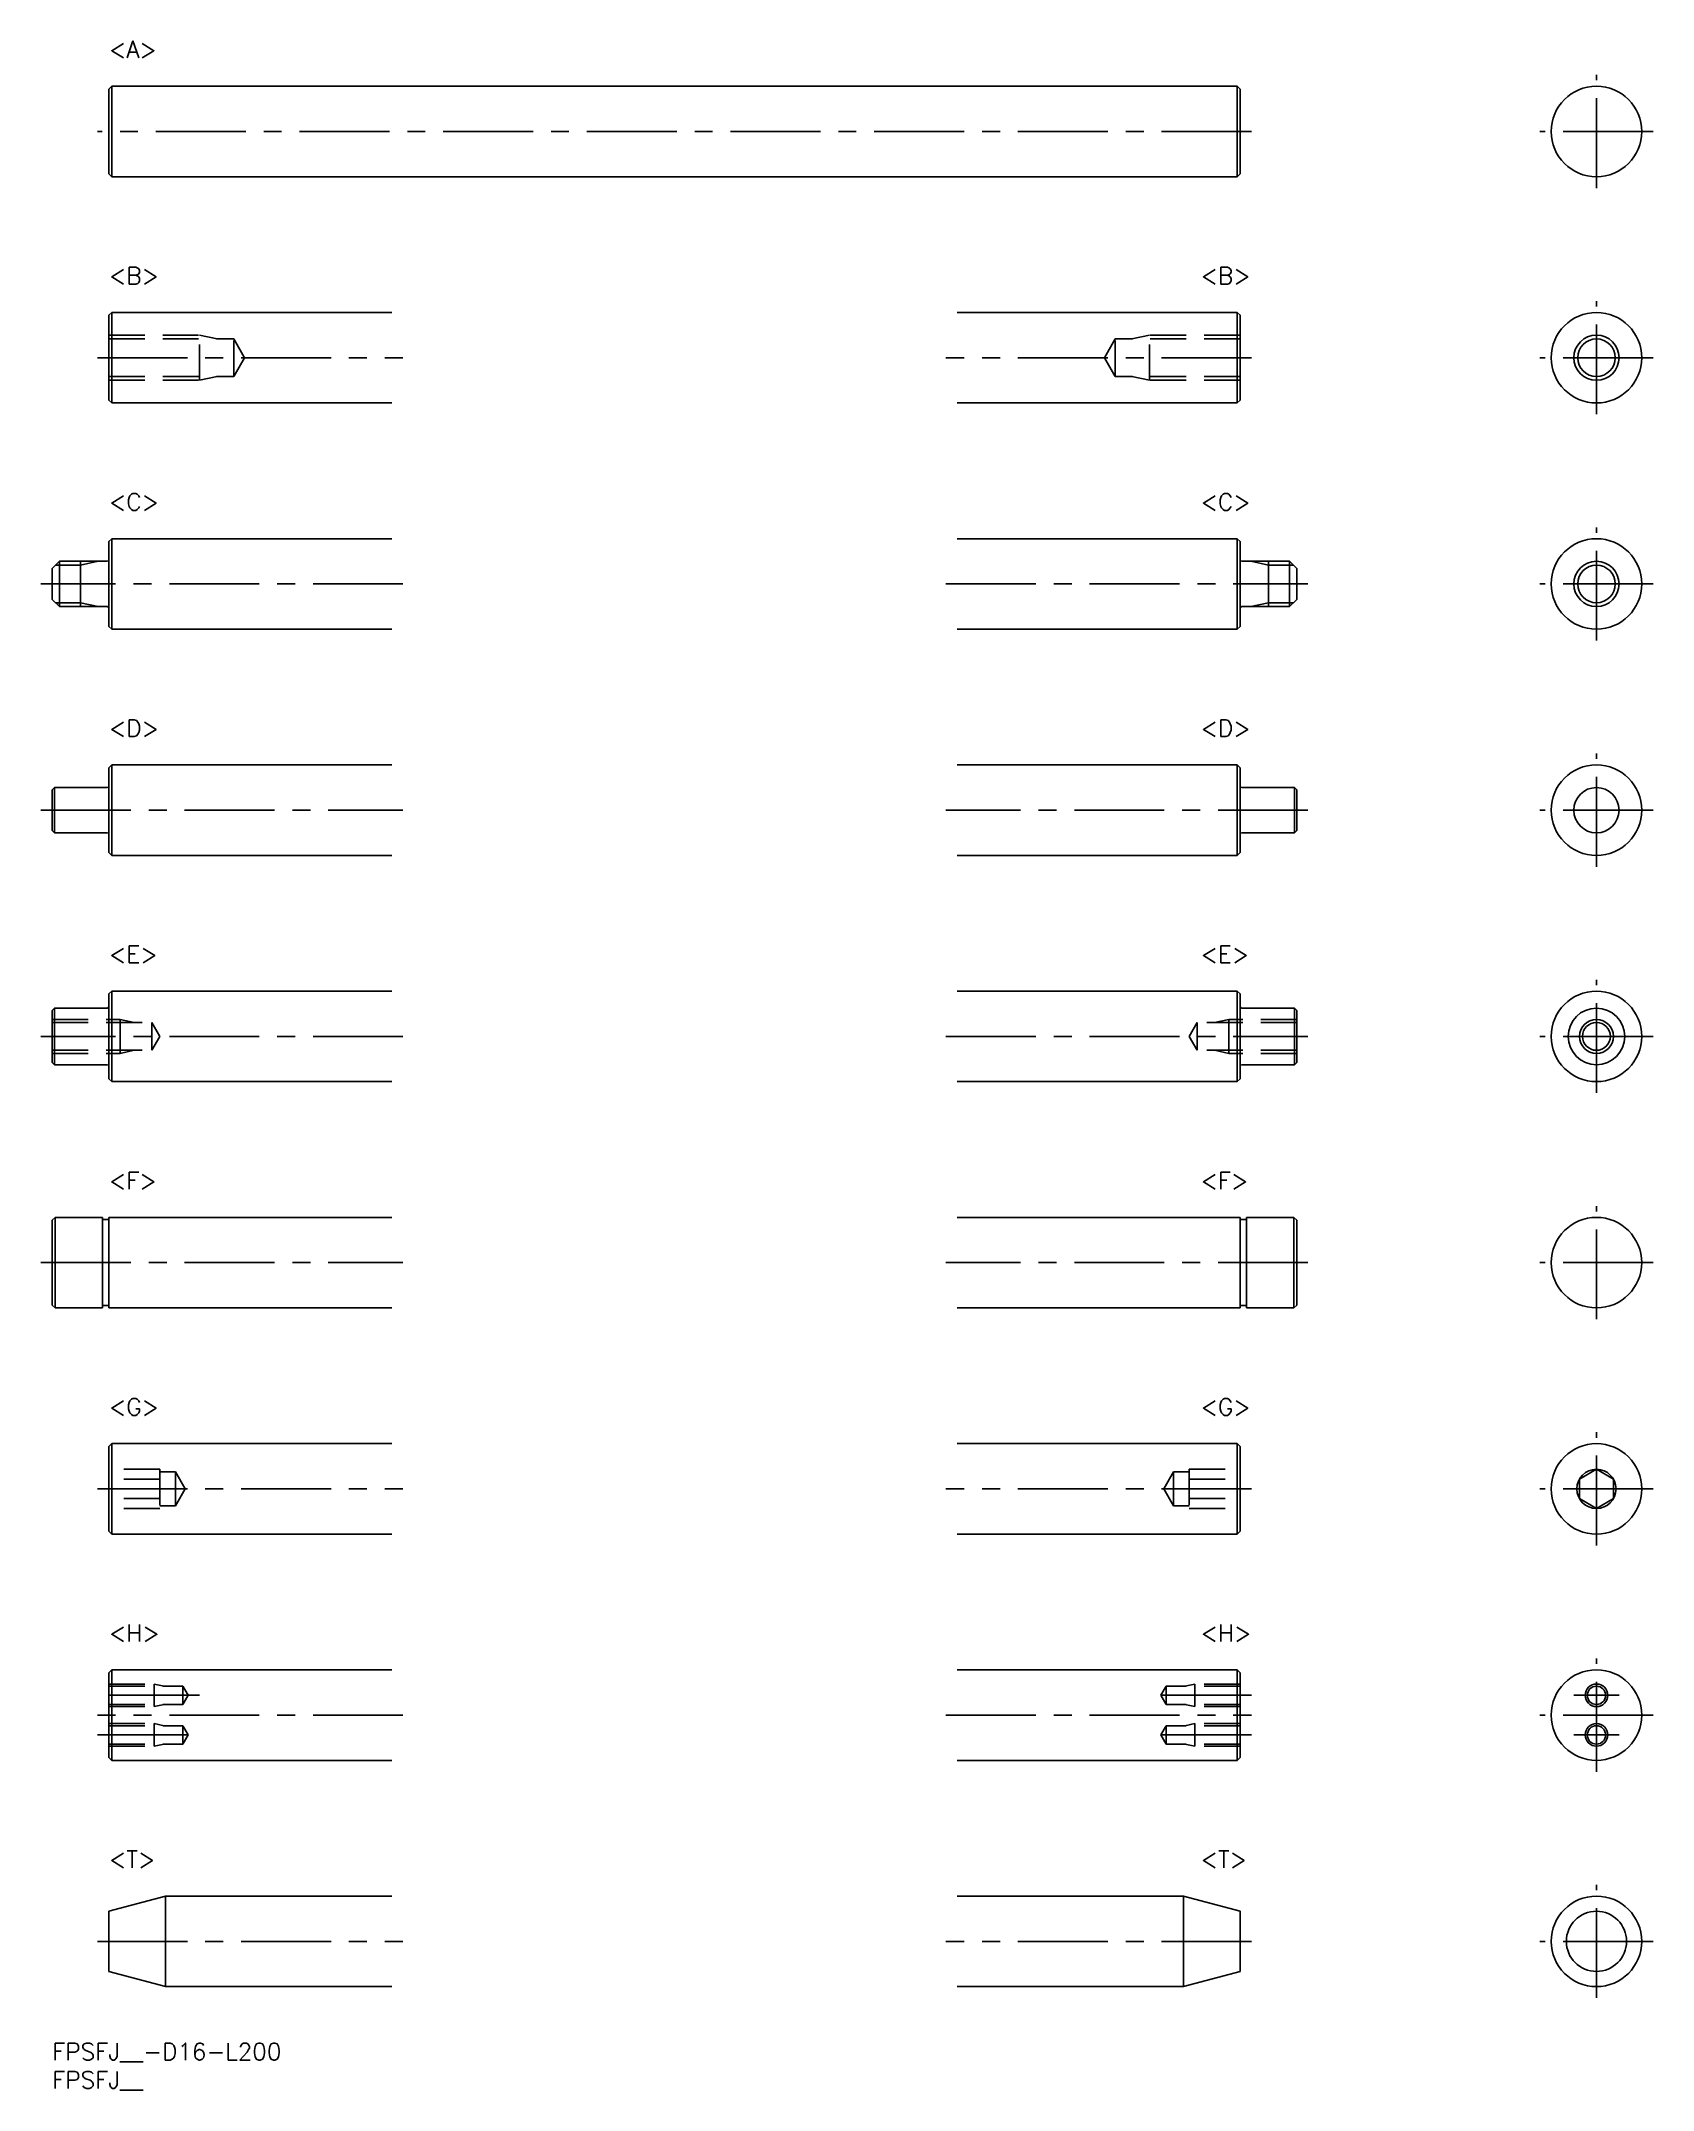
# Model space of a CAD drawing. Extents: x -2 to 283, y -8 to 354.
import ezdxf

# ---------------------------------------------------------------- set-up
doc = ezdxf.new("R2010")
doc.units = 0
doc.header["$LTSCALE"] = 0.5
doc.linetypes.add('CENTER', pattern=[50.8, 31.75, -6.35, 6.35, -6.35])
doc.linetypes.add('DASHED', pattern=[19.05, 12.7, -6.35])
for name, color, linetype in [('MSM_CENTER', 1, 'CENTER'), ('MSM_CONTINUOUS', 7, 'CONTINUOUS'), ('MSM_DASHED', 4, 'DASHED'), ('MSM_NARROW', 5, 'CONTINUOUS'), ('MSM_PART_NUMBER', 7, 'CONTINUOUS')]:
    doc.layers.add(name, color=color, linetype=linetype)
doc.styles.get("Standard").update_dxf_attribs({"font": 'txt.shx', "height": 1, "bigfont": 'bigfont.shx'})

# ---------------------------------------------------------------- blocks, each defined once
blk = doc.blocks.new('*U14')
at = {"layer": 'MSM_PART_NUMBER'}
blk.add_text('FPSFJ__-D16-L200', height=3, dxfattribs=at).set_placement((0, -3))
blk = doc.blocks.new('*U15')
at = {"layer": 'MSM_PART_NUMBER'}
blk.add_text('FPSFJ__', height=3, dxfattribs=at).set_placement((0, -8))

msp = doc.modelspace()

# ---------------------------------------------------------------- linework, layer by layer
at = {"layer": 'MSM_CENTER'}
for p, q in [((273, 328), (273, 348)), ((212, 338), (8, 338)), ((283, 338), (263, 338)), ((273, 288), (273, 308)), ((8, 298), (62, 298)), ((212, 298), (158, 298)), ((283, 298), (263, 298)), ((273, 248), (273, 268)), ((62, 258), (-2, 258)), ((158, 258), (222, 258)), ((283, 258), (263, 258)), ((273, 208), (273, 228)), ((-2, 218), (62, 218)), ((222, 218), (158, 218)), ((283, 218), (263, 218)), ((273, 168), (273, 188)), ((62, 178), (-2, 178)), ((158, 178), (222, 178)), ((283, 178), (263, 178)), ((273, 128), (273, 148)), ((-2, 138), (62, 138)), ((222, 138), (158, 138)), ((283, 138), (263, 138)), ((273, 88), (273, 108)), ((8, 98), (62, 98)), ((212, 98), (158, 98)), ((283, 98), (263, 98)), ((273, 48), (273, 68)), ((26, 61.5), (8, 61.5)), ((62, 58), (8, 58)), ((158, 58), (212, 58)), ((212, 61.5), (194, 61.5)), ((283, 58), (263, 58)), ((277, 61.5), (269, 61.5)), ((8, 54.5), (26, 54.5)), ((212, 54.5), (194, 54.5)), ((277, 54.5), (269, 54.5)), ((273, 8), (273, 28)), ((8, 18), (62, 18)), ((212, 18), (158, 18)), ((283, 18), (263, 18))]:
    msp.add_line(p, q, dxfattribs=at)
at = {"layer": 'MSM_CONTINUOUS'}
for p, q in [((10, 345.5), (10.5, 346)), ((10, 345.5), (10, 330.5)), ((10.5, 346), (209.5, 346)), ((10.5, 346), (10.5, 330)), ((209.5, 346), (209.5, 330)), ((209.5, 346), (210, 345.5)), ((210, 330.5), (210, 345.5)), ((10.5, 330), (10, 330.5)), ((209.5, 330), (10.5, 330)), ((209.5, 330), (210, 330.5)), ((10.5, 306), (10, 305.5)), ((10, 305.5), (10, 290.5)), ((10.5, 306), (10.5, 290)), ((60, 306), (10.5, 306)), ((160, 306), (209.5, 306)), ((209.5, 306), (210, 305.5)), ((209.5, 306), (209.5, 290)), ((210, 305.5), (210, 290.5)), ((10, 290.5), (10.5, 290)), ((10.5, 290), (60, 290)), ((209.5, 290), (160, 290)), ((210, 290.5), (209.5, 290)), ((10, 265.5), (10.5, 266)), ((10, 265.5), (10, 250.5)), ((10.5, 266), (60, 266)), ((10.5, 266), (10.5, 250)), ((209.5, 266), (160, 266)), ((210, 265.5), (209.5, 266)), ((209.5, 266), (209.5, 250)), ((210, 265.5), (210, 250.5)), ((1.25, 262), (0, 260.75)), ((9.7, 262), (1.25, 262)), ((1.25, 262), (1.25, 254)), ((5, 262), (5, 254)), ((210.3, 262), (218.75, 262)), ((215, 262), (215, 254)), ((218.75, 262), (220, 260.75)), ((218.75, 262), (218.75, 254)), ((0, 255.25), (0, 260.75)), ((220, 255.25), (220, 260.75)), ((1.25, 254), (0, 255.25)), ((9.7, 254), (1.25, 254)), ((210.3, 254), (218.75, 254)), ((218.75, 254), (220, 255.25)), ((10.5, 250), (10, 250.5)), ((60, 250), (10.5, 250)), ((160, 250), (209.5, 250)), ((209.5, 250), (210, 250.5)), ((10.5, 226), (10, 225.5)), ((10, 225.5), (10, 210.5)), ((10.5, 226), (10.5, 210)), ((60, 226), (10.5, 226)), ((160, 226), (209.5, 226)), ((209.5, 226), (210, 225.5)), ((209.5, 226), (209.5, 210)), ((210, 225.5), (210, 210.5)), ((0.4, 222), (0, 221.6)), ((0, 221.6), (0, 214.4)), ((9.7, 222), (0.4, 222)), ((0.4, 214), (0.4, 222)), ((210.3, 222), (219.6, 222)), ((219.6, 222), (220, 221.6)), ((219.6, 214), (219.6, 222)), ((220, 221.6), (220, 214.4)), ((0.4, 214), (0, 214.4)), ((0.4, 214), (9.7, 214)), ((219.6, 214), (210.3, 214)), ((219.6, 214), (220, 214.4)), ((10, 210.5), (10.5, 210)), ((210, 210.5), (209.5, 210)), ((10.5, 210), (60, 210)), ((209.5, 210), (160, 210)), ((10, 185.5), (10.5, 186)), ((10, 185.5), (10, 170.5)), ((10.5, 186), (60, 186)), ((10.5, 186), (10.5, 170)), ((209.5, 186), (160, 186)), ((209.5, 186), (209.5, 170)), ((210, 185.5), (209.5, 186)), ((210, 185.5), (210, 170.5)), ((0.4, 183), (0, 182.6)), ((0, 182.6), (0, 173.4)), ((0.4, 183), (9.7, 183)), ((0.4, 173), (0.4, 183)), ((219.6, 183), (210.3, 183)), ((219.6, 183), (220, 182.6)), ((219.6, 173), (219.6, 183)), ((220, 182.6), (220, 173.4)), ((0.4, 173), (0, 173.4)), ((9.7, 173), (0.4, 173)), ((10, 170.5), (10.5, 170)), ((210, 170.5), (209.5, 170)), ((210.3, 173), (219.6, 173)), ((219.6, 173), (220, 173.4)), ((60, 170), (10.5, 170)), ((160, 170), (209.5, 170)), ((0.5, 146), (0, 145.5)), ((0, 145.5), (0, 130.5)), ((8.85, 146), (0.5, 146)), ((0.5, 146), (0.5, 130)), ((8.85, 130), (8.85, 146)), ((10, 145.6), (8.85, 145.6)), ((10, 146), (10, 130)), ((60, 146), (10, 146)), ((160, 146), (210, 146)), ((210, 146), (210, 130)), ((210, 145.6), (211.15, 145.6)), ((211.15, 130), (211.15, 146)), ((211.15, 146), (219.5, 146)), ((219.5, 146), (220, 145.5)), ((219.5, 146), (219.5, 130)), ((220, 145.5), (220, 130.5)), ((0, 130.5), (0.5, 130)), ((220, 130.5), (219.5, 130)), ((0.5, 130), (8.85, 130)), ((8.85, 130.4), (10, 130.4)), ((10, 130), (60, 130)), ((210, 130), (160, 130)), ((211.15, 130.4), (210, 130.4)), ((219.5, 130), (211.15, 130)), ((10.5, 106), (10, 105.5)), ((10, 105.5), (10, 90.5)), ((10.5, 106), (10.5, 90)), ((60, 106), (10.5, 106)), ((160, 106), (209.5, 106)), ((209.5, 106), (210, 105.5)), ((209.5, 106), (209.5, 90)), ((210, 105.5), (210, 90.5)), ((273, 101.46), (270, 99.73)), ((276, 99.73), (273, 101.46)), ((270, 99.73), (270, 96.27)), ((276, 96.27), (276, 99.73)), ((270, 96.27), (273, 94.54)), ((273, 94.54), (276, 96.27)), ((10, 90.5), (10.5, 90)), ((10.5, 90), (60, 90)), ((209.5, 90), (160, 90)), ((210, 90.5), (209.5, 90)), ((10, 65.5), (10.5, 66)), ((10, 65.5), (10, 50.5)), ((10.5, 66), (60, 66)), ((10.5, 66), (10.5, 50)), ((209.5, 66), (160, 66)), ((210, 65.5), (209.5, 66)), ((209.5, 66), (209.5, 50)), ((210, 65.5), (210, 50.5)), ((10.5, 50), (10, 50.5)), ((60, 50), (10.5, 50)), ((160, 50), (209.5, 50)), ((209.5, 50), (210, 50.5)), ((20, 26), (10, 23.32)), ((20, 26), (20, 10)), ((60, 26), (20, 26)), ((160, 26), (200, 26)), ((200, 26), (210, 23.32)), ((200, 26), (200, 10)), ((10, 23.32), (10, 12.68)), ((210, 23.32), (210, 12.68)), ((10, 12.68), (20, 10)), ((210, 12.68), (200, 10)), ((20, 10), (60, 10)), ((200, 10), (160, 10))]:
    msp.add_line(p, q, dxfattribs=at)
for centre, radius in [((273, 338), 8), ((273, 298), 8), ((273, 298), 3.32), ((273, 258), 8), ((273, 258), 4), ((273, 218), 8), ((273, 218), 4), ((273, 178), 8), ((273, 178), 5), ((273, 178), 2.46), ((273, 138), 8), ((273, 98), 8), ((273, 98), 3.46), ((273, 58), 8), ((273, 61.5), 1.62), ((273, 54.5), 1.62), ((273, 18), 8), ((273, 18), 5.32)]:
    msp.add_circle(centre, radius, dxfattribs=at)
for centre, start, end in [((9.7, 262.3), 270, 0), ((210.3, 262.3), 180, 270), ((9.7, 253.7), 0, 90), ((210.3, 253.7), 90, 180), ((9.7, 222.3), 270, 0), ((210.3, 222.3), 180, 270), ((9.7, 213.7), 0, 90), ((210.3, 213.7), 90, 180), ((9.7, 183.3), 270, 0), ((210.3, 183.3), 180, 270), ((9.7, 172.7), 0, 90), ((210.3, 172.7), 90, 180)]:
    msp.add_arc(centre, 0.3, start, end, dxfattribs=at)
at = {"layer": 'MSM_DASHED'}
for p, q in [((10, 302), (26, 302)), ((10, 301.32), (32.08, 301.32)), ((26, 294), (26, 302)), ((26, 302), (29.13, 301.32)), ((32.08, 294.68), (32.08, 301.32)), ((32.08, 301.32), (34, 298)), ((187.92, 301.32), (186, 298)), ((187.92, 294.68), (187.92, 301.32)), ((210, 301.32), (187.92, 301.32)), ((194, 302), (190.88, 301.32)), ((194, 294), (194, 302)), ((210, 302), (194, 302)), ((32.08, 294.68), (34, 298)), ((187.92, 294.68), (186, 298)), ((10, 294.68), (32.08, 294.68)), ((10, 294), (26, 294)), ((26, 294), (29.13, 294.68)), ((210, 294.68), (187.92, 294.68)), ((194, 294), (190.88, 294.68)), ((210, 294), (194, 294)), ((0, 181), (12, 181)), ((0, 180.46), (17.58, 180.46)), ((12, 175), (12, 181)), ((12, 181), (14.5, 180.46)), ((17.58, 175.54), (17.58, 180.46)), ((17.58, 180.46), (19, 178)), ((17.58, 175.54), (19, 178)), ((202.42, 180.46), (201, 178)), ((202.42, 175.54), (201, 178)), ((220, 180.46), (202.42, 180.46)), ((202.42, 175.54), (202.42, 180.46)), ((208, 181), (205.5, 180.46)), ((220, 181), (208, 181)), ((208, 175), (208, 181)), ((0, 175.54), (17.58, 175.54)), ((0, 175), (12, 175)), ((12, 175), (14.5, 175.54)), ((220, 175.54), (202.42, 175.54)), ((208, 175), (205.5, 175.54)), ((220, 175), (208, 175)), ((19, 101.46), (10, 101.46)), ((19, 101.46), (19, 94.54)), ((201, 101.46), (210, 101.46)), ((201, 101.46), (201, 94.54)), ((19, 99.73), (10, 99.73)), ((21.77, 101), (19, 101)), ((23.5, 98), (21.77, 101)), ((21.77, 101), (21.77, 95)), ((21.77, 95), (23.5, 98)), ((196.5, 98), (198.23, 101)), ((198.23, 95), (196.5, 98)), ((198.23, 101), (201, 101)), ((198.23, 101), (198.23, 95)), ((201, 99.73), (210, 99.73)), ((19, 96.27), (10, 96.27)), ((19, 94.54), (10, 94.54)), ((19, 95), (21.77, 95)), ((201, 95), (198.23, 95)), ((201, 96.27), (210, 96.27)), ((201, 94.54), (210, 94.54)), ((10, 63.5), (18, 63.5)), ((10, 63.12), (23.06, 63.12)), ((18, 59.5), (18, 63.5)), ((18, 63.5), (19.75, 63.12)), ((23.06, 59.88), (23.06, 63.12)), ((23.06, 63.12), (24, 61.5)), ((196.94, 63.12), (196, 61.5)), ((210, 63.12), (196.94, 63.12)), ((196.94, 59.88), (196.94, 63.12)), ((202, 63.5), (200.25, 63.12)), ((210, 63.5), (202, 63.5)), ((202, 59.5), (202, 63.5)), ((10, 59.88), (23.06, 59.88)), ((10, 59.5), (18, 59.5)), ((18, 59.5), (19.75, 59.88)), ((23.06, 59.88), (24, 61.5)), ((196.94, 59.88), (196, 61.5)), ((210, 59.88), (196.94, 59.88)), ((202, 59.5), (200.25, 59.88)), ((210, 59.5), (202, 59.5)), ((10, 56.5), (18, 56.5)), ((10, 56.12), (23.06, 56.12)), ((18, 56.5), (18, 52.5)), ((18, 56.5), (19.75, 56.12)), ((23.06, 56.12), (23.06, 52.88)), ((23.06, 56.12), (24, 54.5)), ((23.06, 52.88), (24, 54.5)), ((196.94, 56.12), (196, 54.5)), ((196.94, 52.88), (196, 54.5)), ((210, 56.12), (196.94, 56.12)), ((196.94, 56.12), (196.94, 52.88)), ((202, 56.5), (200.25, 56.12)), ((210, 56.5), (202, 56.5)), ((202, 56.5), (202, 52.5)), ((10, 52.88), (23.06, 52.88)), ((10, 52.5), (18, 52.5)), ((18, 52.5), (19.75, 52.88)), ((210, 52.88), (196.94, 52.88)), ((202, 52.5), (200.25, 52.88)), ((210, 52.5), (202, 52.5))]:
    msp.add_line(p, q, dxfattribs=at)
at = {"layer": 'MSM_NARROW'}
for p, q in [((5, 261.32), (0.57, 261.32)), ((5, 261.32), (8.12, 262)), ((215, 261.32), (211.88, 262)), ((215, 261.32), (219.43, 261.32)), ((5, 254.68), (0.57, 254.68)), ((5, 254.68), (8.12, 254)), ((215, 254.68), (211.88, 254)), ((215, 254.68), (219.43, 254.68))]:
    msp.add_line(p, q, dxfattribs=at)
for centre, radius in [((273, 298), 4), ((273, 258), 3.32), ((273, 178), 3), ((273, 61.5), 2), ((273, 54.5), 2)]:
    msp.add_circle(centre, radius, dxfattribs=at)

# ---------------------------------------------------------------- block references
at = {"layer": 'MSM_CONTINUOUS'}
for name in ['*U14', '*U15']:
    msp.add_blockref(name, (0, 0), dxfattribs=at)

# ---------------------------------------------------------------- texts
msp.add_text('<A>', height=3, dxfattribs=at).set_placement((10, 351))
at = {"layer": 'MSM_PART_NUMBER'}
for s, p in [('<B>', (10, 311)), ('<B>', (203, 311)), ('<C>', (10, 271)), ('<C>', (203, 271)), ('<D>', (10, 231)), ('<D>', (203, 231)), ('<E>', (10, 191)), ('<E>', (203, 191)), ('<F>', (10, 151)), ('<F>', (203, 151)), ('<G>', (10, 111)), ('<G>', (203, 111)), ('<H>', (10, 71)), ('<H>', (203, 71)), ('<T>', (10, 31)), ('<T>', (203, 31))]:
    msp.add_text(s, height=3, dxfattribs=at).set_placement(p)

doc.saveas('drawing.dxf')
